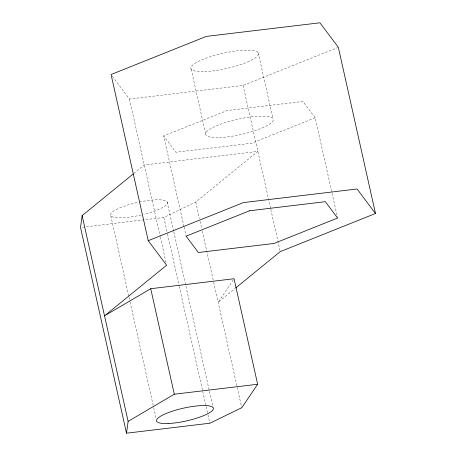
<?xml version="1.0" encoding="UTF-8"?>
<svg xmlns="http://www.w3.org/2000/svg" width="456" height="456" viewBox="0 0 456 456"><rect width="100%" height="100%" fill="white"/><g stroke="black" fill="none" stroke-linecap="round" stroke-linejoin="round"><path stroke-width="0.34" stroke-dasharray="2.28 1.71" d="M233.261 279.916L218.162 302.237L235.193 288.346M133.779 173.491L144.216 164.981L257.851 151.375L195.755 201.997L163.852 217.472L81.225 227.362M112.324 76.192L129.475 99.032L243.105 85.432L337.674 47.578M183.933 226.489L163.687 135.934L227.173 110.523L302.926 101.454L315.199 117.79L337.446 217.341M315.199 117.79L251.712 143.207L175.959 152.275L163.687 135.934M258.199 52.622L272.939 118.566M243.105 85.432L270.676 208.751M270.83 209.446L280.252 251.615M191.206 69.209L205.947 135.158M195.755 201.997L199.466 218.589M200.081 221.354L201.626 228.268M202.247 231.032L213.528 281.495M213.682 282.19L241.748 407.749M184.087 227.185L186.094 236.168M167.078 201.831L173.605 231.027M173.759 231.722L213.066 407.584M163.852 217.472L167.426 233.461M167.58 234.156L179.077 285.593M179.231 286.288L205.958 405.846M206.112 406.541L207.822 414.185M207.976 414.88L209.84 423.225M129.475 99.032L160.136 236.185M160.29 236.875L166.007 262.451M110.802 215.768L128.826 296.4M128.985 297.095L129.914 301.268M130.074 301.963L153.535 406.923M153.689 407.618L156.174 418.739M139.376 202.002A29.127 6.555 -12.6 0 1 167.312 202.259A29.127 6.555 -12.6 0 1 143.896 214.354M141.223 214.998A29.127 6.555 -12.6 0 1 110.506 215.118A29.127 6.555 -12.6 0 1 138.698 202.145M219.376 137.541A34.673 7.798 -12.6 0 0 273.121 120.612A34.673 7.798 -12.6 0 0 225.834 122.43A34.673 7.798 -12.6 0 0 219.376 137.541M204.63 71.598A34.673 7.798 -12.6 0 0 258.381 54.669A34.673 7.798 -12.6 0 0 211.094 56.487A34.673 7.798 -12.6 0 0 204.63 71.598"/><path stroke-width="0.68" d="M133.226 173.941L82.126 215.602L80.524 227.447L126.511 433.2L209.84 423.225L241.748 407.749L257.64 384.254L234.059 278.736L150.731 288.716L104.532 315.843L166.622 265.215L148.217 240.705L111.07 74.522L206.294 36.406L319.924 22.8L338.335 47.31L375.476 213.499L280.252 251.615L235.746 287.901M126.511 433.2L128.119 421.355L82.126 215.602M128.119 421.355L174.312 394.229L257.64 384.254M148.217 240.705L243.441 202.589L357.071 188.983L375.476 213.499M150.731 288.716L174.312 394.229M249.58 210.757L186.094 236.168L198.366 252.51L274.119 243.441L337.6 218.031L325.333 201.689L249.58 210.757M168.076 423.521A29.127 6.555 -12.6 0 0 213.22 409.3A29.127 6.555 -12.6 0 0 173.502 410.827A29.127 6.555 -12.6 0 0 168.076 423.521"/></g></svg>
